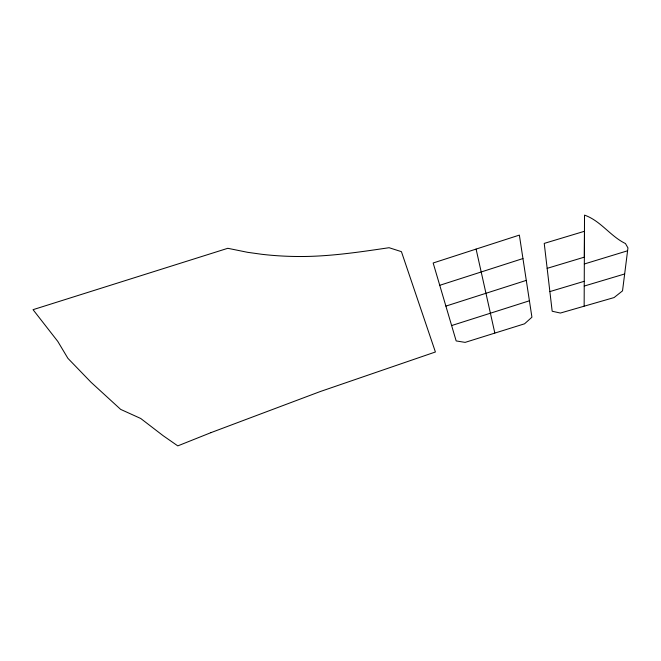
<?xml version="1.0" encoding="UTF-8"?>
<svg xmlns="http://www.w3.org/2000/svg" width="661" height="661" viewBox="0 0 661 661"><rect width="100%" height="100%" fill="white"/><g stroke="black" fill="none" stroke-linecap="round" stroke-linejoin="round"><path stroke-width="0.99" d="M584.15 306.06L584.522 215.114C600.733 220.791 610.26 236.192 625.463 243.554L627.95 247.916L622.53 290.857L614.086 297.566L560.388 313.05L552.175 311.24L544.234 243.397L584.473 231.276L584.349 257.146L547.168 268.341M476.094 249.09L433.162 262.995L456.164 340.927L465.129 342.381L524.553 323.807L531.923 317.206L519.364 235.101L476.094 249.09L494.808 332.97M439.755 285.304L522.958 258.55M445.902 306.101L526.288 280.388M451.628 325.559L529.395 300.796M584.324 263.987L627.578 250.783M549.869 291.592L584.241 281.297M584.233 286.048L624.67 273.976M210.975 432.633L177.792 445.886L163.11 435.673L140.719 418.479L120.657 409.39L91.061 382.298L67.901 358.328L57.796 341.423L33.05 309.67L227.805 248.296L247.569 252.312L261.773 254.287A306.597 237.638 -22.1 0 0 305.035 256.485C333.251 256.038 361.228 251.824 389.089 247.71L401.425 251.659L435.409 351.991L320.197 391.56L210.975 432.633"/></g></svg>
